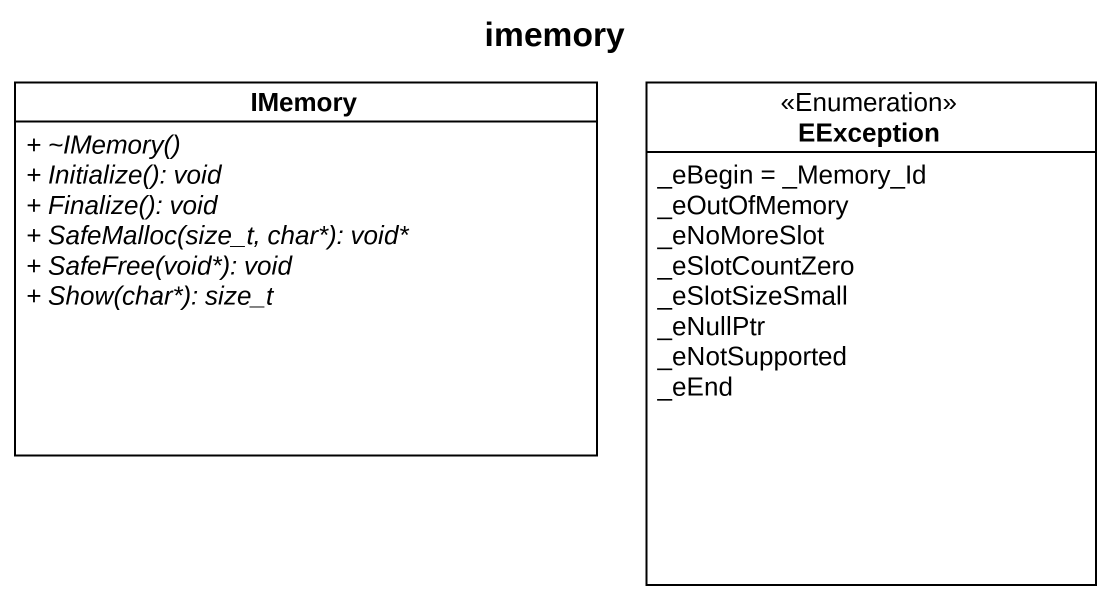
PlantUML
@startuml
title imemory
hide circle
hide empty members
skinparam classAttributeIconSize 0
class IMemory {
  {abstract} + ~IMemory()
  {abstract} + Initialize(): void
  {abstract} + Finalize(): void
  {abstract} + SafeMalloc(size_t, char*): void*
  {abstract} + SafeFree(void*): void
  {abstract} + Show(char*): size_t
}
enum EException <<Enumeration>> {
  _eBegin = _Memory_Id
  _eOutOfMemory
  _eNoMoreSlot
  _eSlotCountZero
  _eSlotSizeSmall
  _eNullPtr
  _eNotSupported
  _eEnd
}
@enduml
